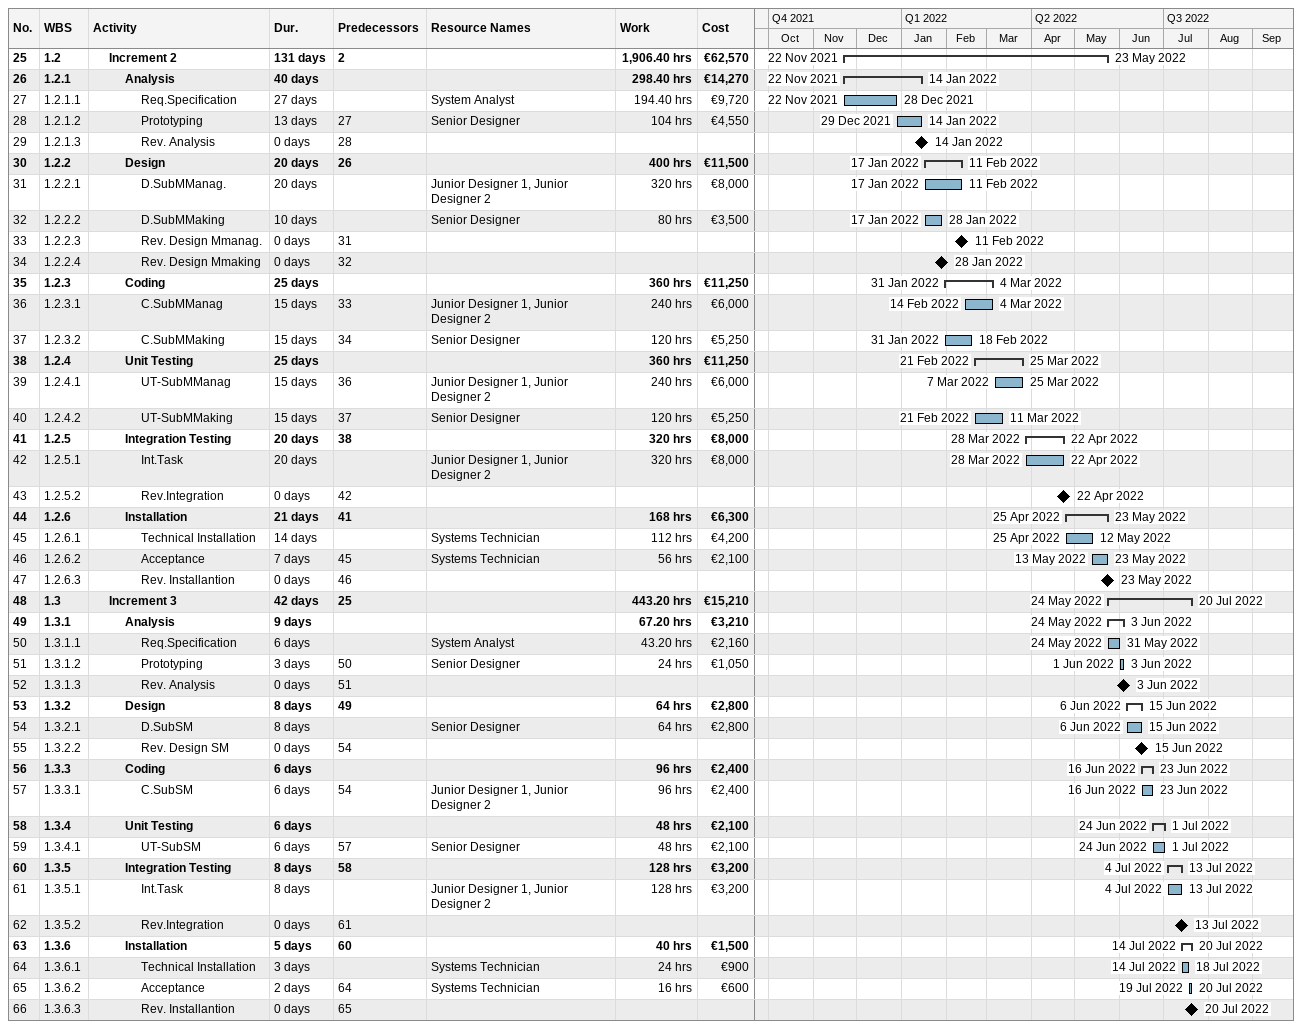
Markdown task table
| ID | WBS | Task | Duration | Start | Finish | Predecessors | Resources | Work (h) | Cost (€) |
|---|---|---|---|---|---|---|---|---|---|
| 25 | 1.2 | **Increment 2** | 131d | 2021-11-22 | 2022-05-23 | 2 |  | 1906.40 | 62570 |
| 26 | 1.2.1 | **Analysis** | 40d | 2021-11-22 | 2022-01-14 |  |  | 298.40 | 14270 |
| 27 | 1.2.1.1 | Req.Specification | 27d | 2021-11-22 | 2021-12-28 |  | System Analyst | 194.40 | 9720 |
| 28 | 1.2.1.2 | Prototyping | 13d | 2021-12-29 | 2022-01-14 | 27 | Senior Designer | 104 | 4550 |
| 29 | 1.2.1.3 | Rev. Analysis | 0d | 2022-01-14 | 2022-01-14 | 28 |  |  |  |
| 30 | 1.2.2 | **Design** | 20d | 2022-01-17 | 2022-02-11 | 26 |  | 400 | 11500 |
| 31 | 1.2.2.1 | D.SubMManag. | 20d | 2022-01-17 | 2022-02-11 |  | Junior Designer 1, Junior Designer 2 | 320 | 8000 |
| 32 | 1.2.2.2 | D.SubMMaking | 10d | 2022-01-17 | 2022-01-28 |  | Senior Designer | 80 | 3500 |
| 33 | 1.2.2.3 | Rev. Design Mmanag. | 0d | 2022-02-11 | 2022-02-11 | 31 |  |  |  |
| 34 | 1.2.2.4 | Rev. Design Mmaking | 0d | 2022-01-28 | 2022-01-28 | 32 |  |  |  |
| 35 | 1.2.3 | **Coding** | 25d | 2022-01-31 | 2022-03-04 |  |  | 360 | 11250 |
| 36 | 1.2.3.1 | C.SubMManag | 15d | 2022-02-14 | 2022-03-04 | 33 | Junior Designer 1, Junior Designer 2 | 240 | 6000 |
| 37 | 1.2.3.2 | C.SubMMaking | 15d | 2022-01-31 | 2022-02-18 | 34 | Senior Designer | 120 | 5250 |
| 38 | 1.2.4 | **Unit Testing** | 25d | 2022-02-21 | 2022-03-25 |  |  | 360 | 11250 |
| 39 | 1.2.4.1 | UT-SubMManag | 15d | 2022-03-07 | 2022-03-25 | 36 | Junior Designer 1, Junior Designer 2 | 240 | 6000 |
| 40 | 1.2.4.2 | UT-SubMMaking | 15d | 2022-02-21 | 2022-03-11 | 37 | Senior Designer | 120 | 5250 |
| 41 | 1.2.5 | **Integration Testing** | 20d | 2022-03-28 | 2022-04-22 | 38 |  | 320 | 8000 |
| 42 | 1.2.5.1 | Int.Task | 20d | 2022-03-28 | 2022-04-22 |  | Junior Designer 1, Junior Designer 2 | 320 | 8000 |
| 43 | 1.2.5.2 | Rev.Integration | 0d | 2022-04-22 | 2022-04-22 | 42 |  |  |  |
| 44 | 1.2.6 | **Installation** | 21d | 2022-04-25 | 2022-05-23 | 41 |  | 168 | 6300 |
| 45 | 1.2.6.1 | Technical Installation | 14d | 2022-04-25 | 2022-05-12 |  | Systems Technician | 112 | 4200 |
| 46 | 1.2.6.2 | Acceptance | 7d | 2022-05-13 | 2022-05-23 | 45 | Systems Technician | 56 | 2100 |
| 47 | 1.2.6.3 | Rev. Installantion | 0d | 2022-05-23 | 2022-05-23 | 46 |  |  |  |
| 48 | 1.3 | **Increment 3** | 42d | 2022-05-24 | 2022-07-20 | 25 |  | 443.20 | 15210 |
| 49 | 1.3.1 | **Analysis** | 9d | 2022-05-24 | 2022-06-03 |  |  | 67.20 | 3210 |
| 50 | 1.3.1.1 | Req.Specification | 6d | 2022-05-24 | 2022-05-31 |  | System Analyst | 43.20 | 2160 |
| 51 | 1.3.1.2 | Prototyping | 3d | 2022-06-01 | 2022-06-03 | 50 | Senior Designer | 24 | 1050 |
| 52 | 1.3.1.3 | Rev. Analysis | 0d | 2022-06-03 | 2022-06-03 | 51 |  |  |  |
| 53 | 1.3.2 | **Design** | 8d | 2022-06-06 | 2022-06-15 | 49 |  | 64 | 2800 |
| 54 | 1.3.2.1 | D.SubSM | 8d | 2022-06-06 | 2022-06-15 |  | Senior Designer | 64 | 2800 |
| 55 | 1.3.2.2 | Rev. Design SM | 0d | 2022-06-15 | 2022-06-15 | 54 |  |  |  |
| 56 | 1.3.3 | **Coding** | 6d | 2022-06-16 | 2022-06-23 |  |  | 96 | 2400 |
| 57 | 1.3.3.1 | C.SubSM | 6d | 2022-06-16 | 2022-06-23 | 54 | Junior Designer 1, Junior Designer 2 | 96 | 2400 |
| 58 | 1.3.4 | **Unit Testing** | 6d | 2022-06-24 | 2022-07-01 |  |  | 48 | 2100 |
| 59 | 1.3.4.1 | UT-SubSM | 6d | 2022-06-24 | 2022-07-01 | 57 | Senior Designer | 48 | 2100 |
| 60 | 1.3.5 | **Integration Testing** | 8d | 2022-07-04 | 2022-07-13 | 58 |  | 128 | 3200 |
| 61 | 1.3.5.1 | Int.Task | 8d | 2022-07-04 | 2022-07-13 |  | Junior Designer 1, Junior Designer 2 | 128 | 3200 |
| 62 | 1.3.5.2 | Rev.Integration | 0d | 2022-07-13 | 2022-07-13 | 61 |  |  |  |
| 63 | 1.3.6 | **Installation** | 5d | 2022-07-14 | 2022-07-20 | 60 |  | 40 | 1500 |
| 64 | 1.3.6.1 | Technical Installation | 3d | 2022-07-14 | 2022-07-18 |  | Systems Technician | 24 | 900 |
| 65 | 1.3.6.2 | Acceptance | 2d | 2022-07-19 | 2022-07-20 | 64 | Systems Technician | 16 | 600 |
| 66 | 1.3.6.3 | Rev. Installantion | 0d | 2022-07-20 | 2022-07-20 | 65 |  |  |  |
